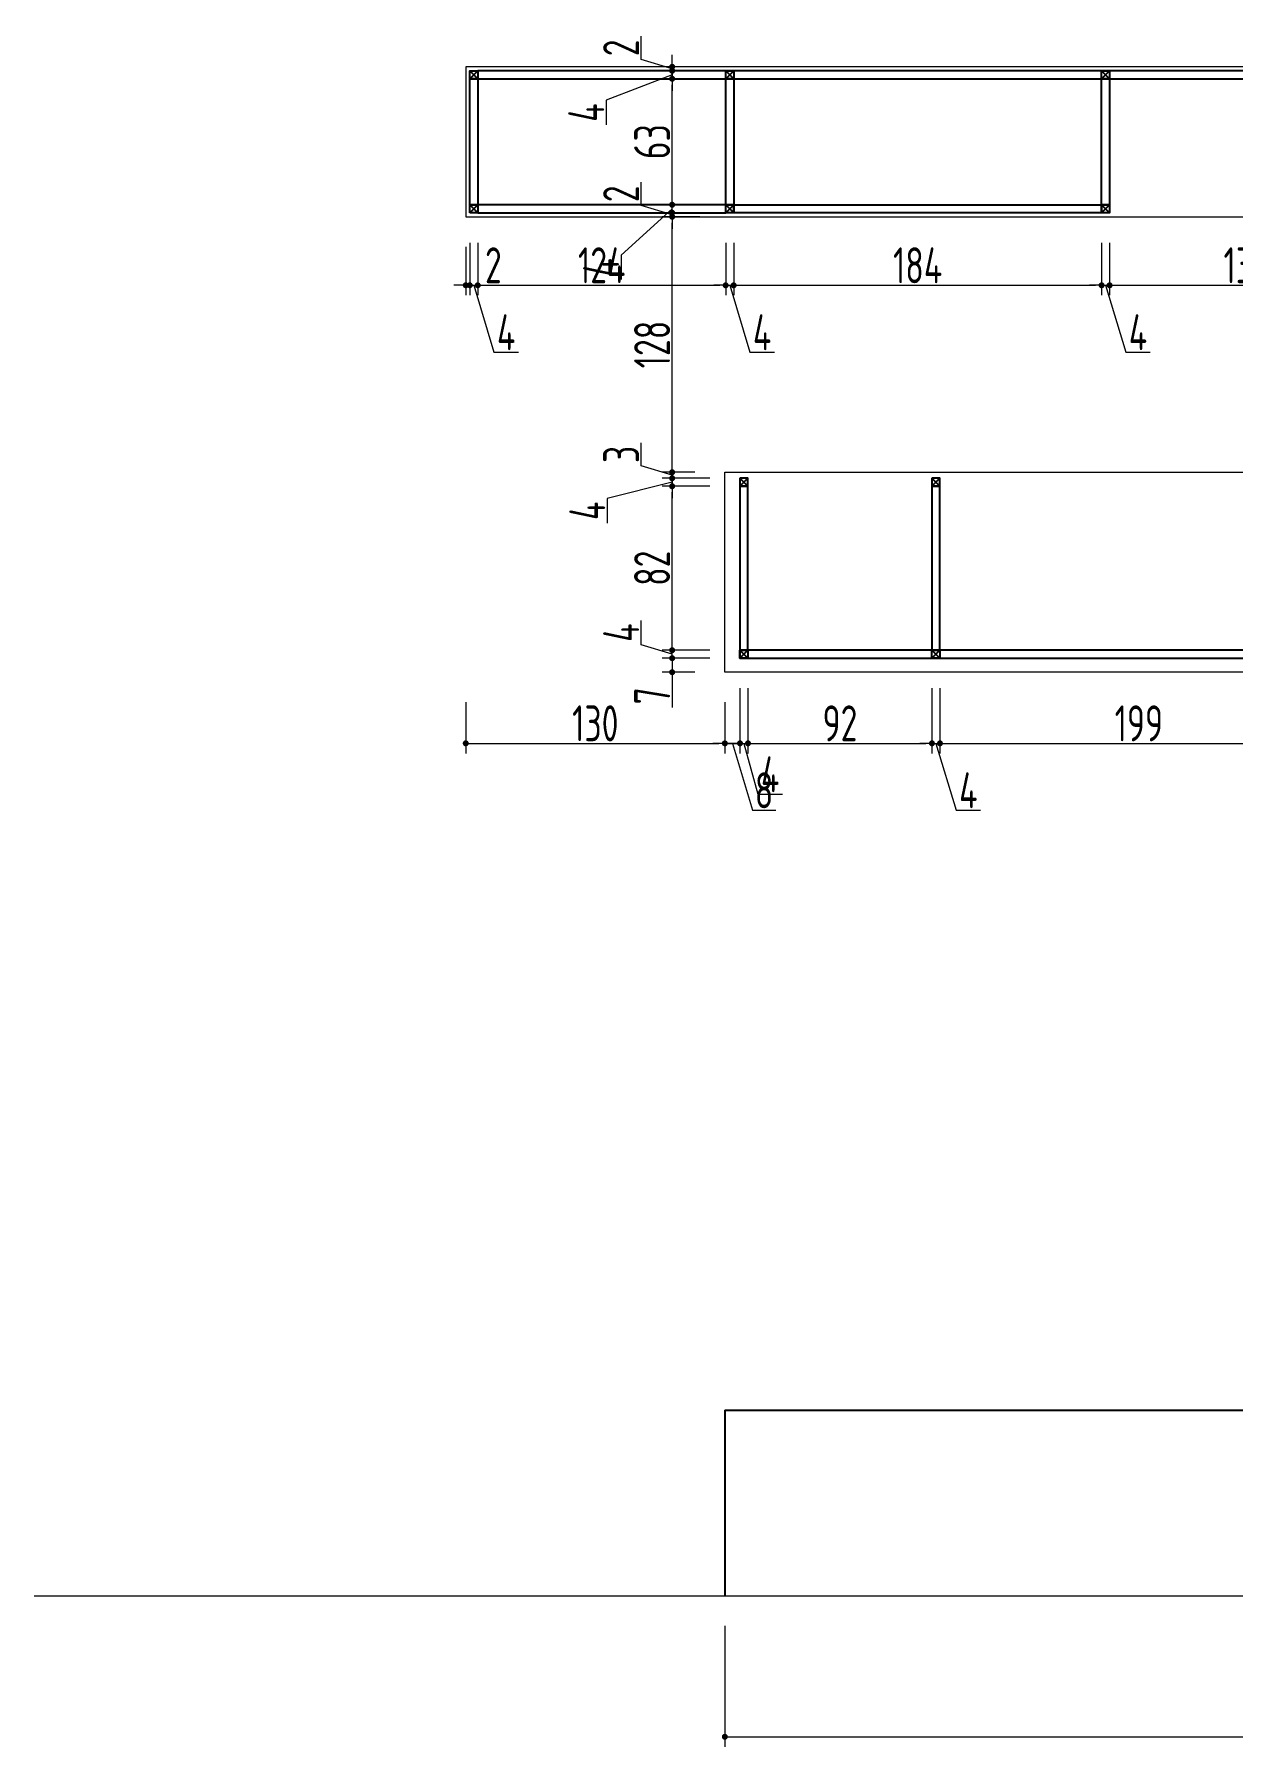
# Model space of a CAD drawing. Extents: x 309271 to 319232, y 6123 to 12941.
# Drawn here: x 310448 to 311047, y 6140 to 6996 of the extents above; entities that cross this region are included whole.
import ezdxf

# ---------------------------------------------------------------- set-up
doc = ezdxf.new("R2010")
doc.units = 0
doc.header["$LTSCALE"] = 25
doc.header["$MEASUREMENT"] = 0
doc.header["$PDSIZE"] = -500
doc.layers.get('0').update_dxf_attribs({"linetype": 'CONTINUOUS', "lineweight": 0})
doc.layers.get('DEFPOINTS').update_dxf_attribs({"linetype": 'CONTINUOUS', "lineweight": 0})
doc.layers.add('ARK_AHŞAP', color=45, linetype='CONTINUOUS', lineweight=15)
doc.layers.add('Kıtc-002 Çizgi', color=7, linetype='CONTINUOUS')
doc.layers.add('Kıtc-040 Detay', color=7, linetype='CONTINUOUS')
doc.styles.add('DIM', font='dim', dxfattribs={"width": 0.8})
doc.dimstyles.new('mcv100 OLCU', dxfattribs={"dimtxt": 18, "dimasz": 3, "dimexe": 5, "dimexo": 15, "dimgap": 1, "dimtad": 1, "dimdec": 0, "dimzin": 9, "dimtxsty": 'DIM', "dimblk": 'DOT', "dimcen": 2.5, "dimclrd": 256, "dimclre": 256, "dimclrt": 256, "dimadec": 1, "dimazin": 1, "dimtfac": 1, "dimtdec": 0, "dimtmove": 0, "dimatfit": 3, "dimldrblk": 'DOT', "dimfxl": 1, "dimlwd": -1, "dimlwe": -1, "dimarcsym": 0})

# ---------------------------------------------------------------- blocks, each defined once
blk = doc.blocks.new('A$C14D17327')
at = {"layer": 'Kıtc-002 Çizgi', "color": 1, "elevation": 0}
blk.add_lwpolyline([(0, 4), (4, 4), (4, 0), (0, 0)], close=True, dxfattribs=at)
for points in [[(0, 4), (4, 0)], [(0, 0), (4, 4)]]:
    blk.add_lwpolyline(points, dxfattribs=at)
blk = doc.blocks.new('_Dot')
at = {"color": 0, "linetype": 'ByBlock', "lineweight": -2}
blk.add_line((-0.5, 0), (-1, 0), dxfattribs=at)
at = {"color": 0, "linetype": 'ByBlock', "const_width": 0.5}
blk.add_lwpolyline([(-0.25, 0, 1), (0.25, 0, 1)], format="xyb", close=True, dxfattribs=at)
blk = doc.blocks.new('*D116')
at = {"ltscale": 0.1, "transparency": 16777216}
for p, q in [((310663.87, 6662.39), (310663.87, 6636.81)), ((310793.44, 6662.39), (310793.44, 6636.81)), ((310666.87, 6641.81), (310790.44, 6641.81))]:
    blk.add_line(p, q, dxfattribs=at)
at = {"layer": 'DEFPOINTS', "color": 0, "ltscale": 0.1, "transparency": 16777216}
for p in [(310663.87, 6677.39), (310793.44, 6677.39), (310793.44, 6641.81)]:
    blk.add_point(p, dxfattribs=at)
at = {"ltscale": 0.1, "transparency": 16777216, "xscale": 3, "yscale": 3, "zscale": 3, "rotation": 180}
blk.add_blockref('_Dot', (310663.87, 6641.81), dxfattribs=at)
at = {"ltscale": 0.1, "transparency": 16777216, "xscale": 3, "yscale": 3, "zscale": 3}
blk.add_blockref('_Dot', (310793.44, 6641.81), dxfattribs=at)
at = {"ltscale": 0.1, "transparency": 16777216, "insert": (310728.66, 6651.81), "char_height": 18, "attachment_point": 5, "style": 'DIM'}
blk.add_mtext('130', dxfattribs=at)
blk = doc.blocks.new('*D117')
at = {"ltscale": 0.1, "transparency": 16777216}
for p, q in [((310801.01, 6669.39), (310801.01, 6636.81)), ((310793.44, 6662.39), (310793.44, 6636.81)), ((310790.44, 6641.81), (310787.44, 6641.81)), ((310793.44, 6641.81), (310801.01, 6641.81)), ((310793.44, 6641.81), (310801.01, 6641.81)), ((310797.22, 6641.81), (310807.27, 6608.31)), ((310804.01, 6641.81), (310807.01, 6641.81)), ((310807.27, 6608.31), (310818.87, 6608.31))]:
    blk.add_line(p, q, dxfattribs=at)
at = {"layer": 'DEFPOINTS', "color": 0, "ltscale": 0.1, "transparency": 16777216}
for p in [(310801.01, 6684.39), (310793.44, 6677.39), (310801.01, 6641.81)]:
    blk.add_point(p, dxfattribs=at)
at = {"ltscale": 0.1, "transparency": 16777216, "xscale": 3, "yscale": 3, "zscale": 3}
blk.add_blockref('_Dot', (310793.44, 6641.81), dxfattribs=at)
at = {"ltscale": 0.1, "transparency": 16777216, "xscale": 3, "yscale": 3, "zscale": 3, "rotation": 180}
blk.add_blockref('_Dot', (310801.01, 6641.81), dxfattribs=at)
at = {"ltscale": 0.1, "transparency": 16777216, "insert": (310813.07, 6618.31), "char_height": 18, "attachment_point": 5, "style": 'DIM'}
blk.add_mtext('8', dxfattribs=at)
blk = doc.blocks.new('*D118')
at = {"ltscale": 0.1, "transparency": 16777216}
for p, q in [((310801.01, 6669.39), (310801.01, 6636.81)), ((310805.01, 6669.39), (310805.01, 6636.81)), ((310798.01, 6641.81), (310795.01, 6641.81)), ((310801.01, 6641.81), (310805.01, 6641.81)), ((310801.01, 6641.81), (310805.01, 6641.81)), ((310803.01, 6641.81), (310809.97, 6616.31)), ((310808.01, 6641.81), (310811.01, 6641.81)), ((310809.97, 6616.31), (310822.26, 6616.31))]:
    blk.add_line(p, q, dxfattribs=at)
at = {"layer": 'DEFPOINTS', "color": 0, "ltscale": 0.1, "transparency": 16777216}
for p in [(310801.01, 6684.39), (310805.01, 6684.39), (310805.01, 6641.81)]:
    blk.add_point(p, dxfattribs=at)
at = {"ltscale": 0.1, "transparency": 16777216, "xscale": 3, "yscale": 3, "zscale": 3}
blk.add_blockref('_Dot', (310801.01, 6641.81), dxfattribs=at)
at = {"ltscale": 0.1, "transparency": 16777216, "xscale": 3, "yscale": 3, "zscale": 3, "rotation": 180}
blk.add_blockref('_Dot', (310805.01, 6641.81), dxfattribs=at)
at = {"ltscale": 0.1, "transparency": 16777216, "insert": (310816.11, 6626.31), "char_height": 18, "attachment_point": 5, "style": 'DIM'}
blk.add_mtext('4', dxfattribs=at)
blk = doc.blocks.new('*D119')
at = {"ltscale": 0.1, "transparency": 16777216}
for p, q in [((310805.01, 6669.39), (310805.01, 6636.81)), ((310897.01, 6669.39), (310897.01, 6636.81)), ((310808.01, 6641.81), (310894.01, 6641.81))]:
    blk.add_line(p, q, dxfattribs=at)
at = {"layer": 'DEFPOINTS', "color": 0, "ltscale": 0.1, "transparency": 16777216}
for p in [(310805.01, 6684.39), (310897.01, 6684.39), (310897.01, 6641.81)]:
    blk.add_point(p, dxfattribs=at)
at = {"ltscale": 0.1, "transparency": 16777216, "xscale": 3, "yscale": 3, "zscale": 3, "rotation": 180}
blk.add_blockref('_Dot', (310805.01, 6641.81), dxfattribs=at)
at = {"ltscale": 0.1, "transparency": 16777216, "xscale": 3, "yscale": 3, "zscale": 3}
blk.add_blockref('_Dot', (310897.01, 6641.81), dxfattribs=at)
at = {"ltscale": 0.1, "transparency": 16777216, "insert": (310851.01, 6651.81), "char_height": 18, "attachment_point": 5, "style": 'DIM'}
blk.add_mtext('92', dxfattribs=at)
blk = doc.blocks.new('*D142')
at = {"ltscale": 0.1, "transparency": 16777216}
for p, q in [((310897.01, 6669.39), (310897.01, 6636.81)), ((310901.01, 6669.39), (310901.01, 6636.81)), ((310894.01, 6641.81), (310891.01, 6641.81)), ((310897.01, 6641.81), (310901.01, 6641.81)), ((310897.01, 6641.81), (310901.01, 6641.81)), ((310899.01, 6641.81), (310909.06, 6608.31)), ((310904.01, 6641.81), (310907.01, 6641.81)), ((310909.06, 6608.31), (310921.34, 6608.31))]:
    blk.add_line(p, q, dxfattribs=at)
at = {"layer": 'DEFPOINTS', "color": 0, "ltscale": 0.1, "transparency": 16777216}
for p in [(310897.01, 6684.39), (310901.01, 6684.39), (310901.01, 6641.81)]:
    blk.add_point(p, dxfattribs=at)
at = {"ltscale": 0.1, "transparency": 16777216, "xscale": 3, "yscale": 3, "zscale": 3}
blk.add_blockref('_Dot', (310897.01, 6641.81), dxfattribs=at)
at = {"ltscale": 0.1, "transparency": 16777216, "xscale": 3, "yscale": 3, "zscale": 3, "rotation": 180}
blk.add_blockref('_Dot', (310901.01, 6641.81), dxfattribs=at)
at = {"ltscale": 0.1, "transparency": 16777216, "insert": (310915.2, 6618.31), "char_height": 18, "attachment_point": 5, "style": 'DIM'}
blk.add_mtext('4', dxfattribs=at)
blk = doc.blocks.new('*D143')
at = {"ltscale": 0.1, "transparency": 16777216}
for p, q in [((310901.01, 6669.39), (310901.01, 6636.81)), ((311100.01, 6669.39), (311100.01, 6636.81)), ((310904.01, 6641.81), (311097.01, 6641.81))]:
    blk.add_line(p, q, dxfattribs=at)
at = {"layer": 'DEFPOINTS', "color": 0, "ltscale": 0.1, "transparency": 16777216}
for p in [(310901.01, 6684.39), (311100.01, 6684.39), (311100.01, 6641.81)]:
    blk.add_point(p, dxfattribs=at)
at = {"ltscale": 0.1, "transparency": 16777216, "xscale": 3, "yscale": 3, "zscale": 3, "rotation": 180}
blk.add_blockref('_Dot', (310901.01, 6641.81), dxfattribs=at)
at = {"ltscale": 0.1, "transparency": 16777216, "xscale": 3, "yscale": 3, "zscale": 3}
blk.add_blockref('_Dot', (311100.01, 6641.81), dxfattribs=at)
at = {"ltscale": 0.1, "transparency": 16777216, "insert": (311000.51, 6651.81), "char_height": 18, "attachment_point": 5, "style": 'DIM'}
blk.add_mtext('199', dxfattribs=at)
blk = doc.blocks.new('*D136')
at = {"ltscale": 0.1, "transparency": 16777216}
for p, q in [((310767.08, 6687.39), (310767.08, 6690.39)), ((310786.01, 6684.39), (310762.08, 6684.39)), ((310767.08, 6684.39), (310767.08, 6677.39)), ((310778.44, 6677.39), (310762.08, 6677.39)), ((310767.08, 6674.39), (310767.08, 6659.79))]:
    blk.add_line(p, q, dxfattribs=at)
at = {"layer": 'DEFPOINTS', "color": 0, "ltscale": 0.1, "transparency": 16777216}
for p in [(310767.08, 6684.39), (310801.01, 6684.39), (310793.44, 6677.39)]:
    blk.add_point(p, dxfattribs=at)
at = {"ltscale": 0.1, "transparency": 16777216, "xscale": 3, "yscale": 3, "zscale": 3}
for p, rotation in [((310767.08, 6684.39), 270), ((310767.08, 6677.39), 90)]:
    blk.add_blockref('_Dot', p, dxfattribs=dict(at, rotation=rotation))
at = {"ltscale": 0.1, "transparency": 16777216, "insert": (310757.08, 6665.59), "char_height": 18, "attachment_point": 5, "rotation": 90, "style": 'DIM'}
blk.add_mtext('7', dxfattribs=at)
blk = doc.blocks.new('*D137')
at = {"ltscale": 0.1, "transparency": 16777216}
for p, q in [((310751.58, 6691.04), (310751.58, 6703.33)), ((310767.08, 6686.39), (310751.58, 6691.04)), ((310767.08, 6691.39), (310767.08, 6694.39)), ((310786.01, 6688.39), (310762.08, 6688.39)), ((310786.01, 6684.39), (310762.08, 6684.39)), ((310767.08, 6684.39), (310767.08, 6688.39)), ((310767.08, 6684.39), (310767.08, 6688.39)), ((310767.08, 6681.39), (310767.08, 6678.39))]:
    blk.add_line(p, q, dxfattribs=at)
at = {"layer": 'DEFPOINTS', "color": 0, "ltscale": 0.1, "transparency": 16777216}
for p in [(310767.08, 6688.39), (310801.01, 6688.39), (310801.01, 6684.39)]:
    blk.add_point(p, dxfattribs=at)
at = {"ltscale": 0.1, "transparency": 16777216, "xscale": 3, "yscale": 3, "zscale": 3}
for p, rotation in [((310767.08, 6688.39), 270), ((310767.08, 6684.39), 90)]:
    blk.add_blockref('_Dot', p, dxfattribs=dict(at, rotation=rotation))
at = {"ltscale": 0.1, "transparency": 16777216, "insert": (310741.58, 6697.18), "char_height": 18, "attachment_point": 5, "rotation": 90, "style": 'DIM'}
blk.add_mtext('4', dxfattribs=at)
blk = doc.blocks.new('*D138')
at = {"ltscale": 0.1, "transparency": 16777216}
for p, q in [((310786.01, 6770.39), (310762.08, 6770.39)), ((310767.08, 6691.39), (310767.08, 6767.39)), ((310786.01, 6688.39), (310762.08, 6688.39))]:
    blk.add_line(p, q, dxfattribs=at)
at = {"layer": 'DEFPOINTS', "color": 0, "ltscale": 0.1, "transparency": 16777216}
for p in [(310767.08, 6770.39), (310801.01, 6770.39), (310801.01, 6688.39)]:
    blk.add_point(p, dxfattribs=at)
at = {"ltscale": 0.1, "transparency": 16777216, "xscale": 3, "yscale": 3, "zscale": 3}
for p, rotation in [((310767.08, 6770.39), 90), ((310767.08, 6688.39), 270)]:
    blk.add_blockref('_Dot', p, dxfattribs=dict(at, rotation=rotation))
at = {"ltscale": 0.1, "transparency": 16777216, "insert": (310757.08, 6729.39), "char_height": 18, "attachment_point": 5, "rotation": 90, "style": 'DIM'}
blk.add_mtext('82', dxfattribs=at)
blk = doc.blocks.new('*D139')
at = {"ltscale": 0.1, "transparency": 16777216}
for p, q in [((310767.08, 6777.39), (310767.08, 6780.39)), ((310767.08, 6772.39), (310734.66, 6764.26)), ((310786.01, 6774.39), (310762.08, 6774.39)), ((310786.01, 6770.39), (310762.08, 6770.39)), ((310767.08, 6770.39), (310767.08, 6774.39)), ((310767.08, 6770.39), (310767.08, 6774.39)), ((310767.08, 6767.39), (310767.08, 6764.39)), ((310734.66, 6764.26), (310734.66, 6751.97))]:
    blk.add_line(p, q, dxfattribs=at)
at = {"layer": 'DEFPOINTS', "color": 0, "ltscale": 0.1, "transparency": 16777216}
for p in [(310767.08, 6774.39), (310801.01, 6774.39), (310801.01, 6770.39)]:
    blk.add_point(p, dxfattribs=at)
at = {"ltscale": 0.1, "transparency": 16777216, "xscale": 3, "yscale": 3, "zscale": 3}
for p, rotation in [((310767.08, 6774.39), 270), ((310767.08, 6770.39), 90)]:
    blk.add_blockref('_Dot', p, dxfattribs=dict(at, rotation=rotation))
at = {"ltscale": 0.1, "transparency": 16777216, "insert": (310724.66, 6758.12), "char_height": 18, "attachment_point": 5, "rotation": 90, "style": 'DIM'}
blk.add_mtext('4', dxfattribs=at)
blk = doc.blocks.new('*D140')
at = {"ltscale": 0.1, "transparency": 16777216}
for p, q in [((310751.58, 6780.54), (310751.58, 6792.14)), ((310767.08, 6775.89), (310751.58, 6780.54)), ((310778.44, 6777.39), (310762.08, 6777.39)), ((310767.08, 6780.39), (310767.08, 6783.39)), ((310767.08, 6774.39), (310767.08, 6777.39)), ((310767.08, 6774.39), (310767.08, 6777.39)), ((310786.01, 6774.39), (310762.08, 6774.39)), ((310767.08, 6771.39), (310767.08, 6768.39))]:
    blk.add_line(p, q, dxfattribs=at)
at = {"layer": 'DEFPOINTS', "color": 0, "ltscale": 0.1, "transparency": 16777216}
for p in [(310767.08, 6777.39), (310793.44, 6777.39), (310801.01, 6774.39)]:
    blk.add_point(p, dxfattribs=at)
at = {"ltscale": 0.1, "transparency": 16777216, "xscale": 3, "yscale": 3, "zscale": 3}
for p, rotation in [((310767.08, 6777.39), 270), ((310767.08, 6774.39), 90)]:
    blk.add_blockref('_Dot', p, dxfattribs=dict(at, rotation=rotation))
at = {"ltscale": 0.1, "transparency": 16777216, "insert": (310741.58, 6786.34), "char_height": 18, "attachment_point": 5, "rotation": 90, "style": 'DIM'}
blk.add_mtext('3', dxfattribs=at)
blk = doc.blocks.new('*D141')
at = {"ltscale": 0.1, "transparency": 16777216}
for p, q in [((310780.87, 6905.23), (310762.08, 6905.23)), ((310767.08, 6780.39), (310767.08, 6902.23)), ((310778.44, 6777.39), (310762.08, 6777.39))]:
    blk.add_line(p, q, dxfattribs=at)
at = {"layer": 'DEFPOINTS', "color": 0, "ltscale": 0.1, "transparency": 16777216}
for p in [(310767.08, 6905.23), (310795.87, 6905.23), (310793.44, 6777.39)]:
    blk.add_point(p, dxfattribs=at)
at = {"ltscale": 0.1, "transparency": 16777216, "xscale": 3, "yscale": 3, "zscale": 3}
for p, rotation in [((310767.08, 6905.23), 90), ((310767.08, 6777.39), 270)]:
    blk.add_blockref('_Dot', p, dxfattribs=dict(at, rotation=rotation))
at = {"ltscale": 0.1, "transparency": 16777216, "insert": (310757.08, 6841.31), "char_height": 18, "attachment_point": 5, "rotation": 90, "style": 'DIM'}
blk.add_mtext('128', dxfattribs=at)
blk = doc.blocks.new('*D111')
at = {"ltscale": 0.1, "transparency": 16777216}
for p, q in [((310751.58, 6910.88), (310751.58, 6922.48)), ((310767.08, 6910.23), (310767.08, 6913.23)), ((310767.08, 6906.23), (310751.58, 6910.88)), ((310778.87, 6907.23), (310762.08, 6907.23)), ((310780.87, 6905.23), (310762.08, 6905.23)), ((310767.08, 6905.23), (310767.08, 6907.23)), ((310767.08, 6905.23), (310767.08, 6907.23)), ((310767.08, 6902.23), (310767.08, 6899.23))]:
    blk.add_line(p, q, dxfattribs=at)
at = {"layer": 'DEFPOINTS', "color": 0, "ltscale": 0.1, "transparency": 16777216}
for p in [(310767.08, 6907.23), (310793.87, 6907.23), (310795.87, 6905.23)]:
    blk.add_point(p, dxfattribs=at)
at = {"ltscale": 0.1, "transparency": 16777216, "xscale": 3, "yscale": 3, "zscale": 3}
for p, rotation in [((310767.08, 6907.23), 270), ((310767.08, 6905.23), 90)]:
    blk.add_blockref('_Dot', p, dxfattribs=dict(at, rotation=rotation))
at = {"ltscale": 0.1, "transparency": 16777216, "insert": (310741.58, 6916.68), "char_height": 18, "attachment_point": 5, "rotation": 90, "style": 'DIM'}
blk.add_mtext('2', dxfattribs=at)
blk = doc.blocks.new('*D112')
at = {"ltscale": 0.1, "transparency": 16777216}
for p, q in [((310767.08, 6914.23), (310767.08, 6917.23)), ((310767.08, 6909.23), (310741.58, 6886.03)), ((310778.87, 6911.23), (310762.08, 6911.23)), ((310778.87, 6907.23), (310762.08, 6907.23)), ((310767.08, 6907.23), (310767.08, 6911.23)), ((310767.08, 6907.23), (310767.08, 6911.23)), ((310767.08, 6904.23), (310767.08, 6901.23)), ((310741.58, 6886.03), (310741.58, 6873.75))]:
    blk.add_line(p, q, dxfattribs=at)
at = {"layer": 'DEFPOINTS', "color": 0, "ltscale": 0.1, "transparency": 16777216}
for p in [(310767.08, 6911.23), (310793.87, 6911.23), (310793.87, 6907.23)]:
    blk.add_point(p, dxfattribs=at)
at = {"ltscale": 0.1, "transparency": 16777216, "xscale": 3, "yscale": 3, "zscale": 3}
for p, rotation in [((310767.08, 6911.23), 270), ((310767.08, 6907.23), 90)]:
    blk.add_blockref('_Dot', p, dxfattribs=dict(at, rotation=rotation))
at = {"ltscale": 0.1, "transparency": 16777216, "insert": (310731.58, 6879.89), "char_height": 18, "attachment_point": 5, "rotation": 90, "style": 'DIM'}
blk.add_mtext('4', dxfattribs=at)
blk = doc.blocks.new('*D113')
at = {"ltscale": 0.1, "transparency": 16777216}
for p, q in [((310778.87, 6974.23), (310762.08, 6974.23)), ((310767.08, 6914.23), (310767.08, 6971.23)), ((310778.87, 6911.23), (310762.08, 6911.23))]:
    blk.add_line(p, q, dxfattribs=at)
at = {"layer": 'DEFPOINTS', "color": 0, "ltscale": 0.1, "transparency": 16777216}
for p in [(310767.08, 6974.23), (310793.87, 6974.23), (310793.87, 6911.23)]:
    blk.add_point(p, dxfattribs=at)
at = {"ltscale": 0.1, "transparency": 16777216, "xscale": 3, "yscale": 3, "zscale": 3}
for p, rotation in [((310767.08, 6974.23), 90), ((310767.08, 6911.23), 270)]:
    blk.add_blockref('_Dot', p, dxfattribs=dict(at, rotation=rotation))
at = {"ltscale": 0.1, "transparency": 16777216, "insert": (310757.08, 6942.73), "char_height": 18, "attachment_point": 5, "rotation": 90, "style": 'DIM'}
blk.add_mtext('63', dxfattribs=at)
blk = doc.blocks.new('*D114')
at = {"ltscale": 0.1, "transparency": 16777216}
for p, q in [((310767.08, 6981.23), (310767.08, 6984.23)), ((310767.08, 6976.23), (310734.13, 6963.45)), ((310778.87, 6978.23), (310762.08, 6978.23)), ((310778.87, 6974.23), (310762.08, 6974.23)), ((310767.08, 6974.23), (310767.08, 6978.23)), ((310767.08, 6974.23), (310767.08, 6978.23)), ((310767.08, 6971.23), (310767.08, 6968.23)), ((310734.13, 6963.45), (310734.13, 6951.17))]:
    blk.add_line(p, q, dxfattribs=at)
at = {"layer": 'DEFPOINTS', "color": 0, "ltscale": 0.1, "transparency": 16777216}
for p in [(310767.08, 6978.23), (310793.87, 6978.23), (310793.87, 6974.23)]:
    blk.add_point(p, dxfattribs=at)
at = {"ltscale": 0.1, "transparency": 16777216, "xscale": 3, "yscale": 3, "zscale": 3}
for p, rotation in [((310767.08, 6978.23), 270), ((310767.08, 6974.23), 90)]:
    blk.add_blockref('_Dot', p, dxfattribs=dict(at, rotation=rotation))
at = {"ltscale": 0.1, "transparency": 16777216, "insert": (310724.13, 6957.31), "char_height": 18, "attachment_point": 5, "rotation": 90, "style": 'DIM'}
blk.add_mtext('4', dxfattribs=at)
blk = doc.blocks.new('*D115')
at = {"ltscale": 0.1, "transparency": 16777216}
for p, q in [((310751.58, 6983.88), (310751.58, 6995.48)), ((310767.08, 6979.23), (310751.58, 6983.88)), ((310767.08, 6983.23), (310767.08, 6986.23)), ((310778.87, 6980.23), (310762.08, 6980.23)), ((310778.87, 6978.23), (310762.08, 6978.23)), ((310767.08, 6978.23), (310767.08, 6980.23)), ((310767.08, 6978.23), (310767.08, 6980.23)), ((310767.08, 6975.23), (310767.08, 6972.23))]:
    blk.add_line(p, q, dxfattribs=at)
at = {"layer": 'DEFPOINTS', "color": 0, "ltscale": 0.1, "transparency": 16777216}
for p in [(310767.08, 6980.23), (310793.87, 6980.23), (310793.87, 6978.23)]:
    blk.add_point(p, dxfattribs=at)
at = {"ltscale": 0.1, "transparency": 16777216, "xscale": 3, "yscale": 3, "zscale": 3}
for p, rotation in [((310767.08, 6980.23), 270), ((310767.08, 6978.23), 90)]:
    blk.add_blockref('_Dot', p, dxfattribs=dict(at, rotation=rotation))
at = {"ltscale": 0.1, "transparency": 16777216, "insert": (310741.58, 6989.68), "char_height": 18, "attachment_point": 5, "rotation": 90, "style": 'DIM'}
blk.add_mtext('2', dxfattribs=at)
blk = doc.blocks.new('*D128')
at = {"ltscale": 0.1, "transparency": 16777216}
for p, q in [((310663.87, 6890.23), (310663.87, 6865.92)), ((310665.87, 6892.23), (310665.87, 6865.92)), ((310660.87, 6870.92), (310657.87, 6870.92)), ((310663.87, 6870.92), (310665.87, 6870.92)), ((310668.87, 6870.92), (310683.47, 6870.92))]:
    blk.add_line(p, q, dxfattribs=at)
at = {"layer": 'DEFPOINTS', "color": 0, "ltscale": 0.1, "transparency": 16777216}
for p in [(310663.87, 6905.23), (310665.87, 6907.23), (310665.87, 6870.92)]:
    blk.add_point(p, dxfattribs=at)
at = {"ltscale": 0.1, "transparency": 16777216, "xscale": 3, "yscale": 3, "zscale": 3}
blk.add_blockref('_Dot', (310663.87, 6870.92), dxfattribs=at)
at = {"ltscale": 0.1, "transparency": 16777216, "xscale": 3, "yscale": 3, "zscale": 3, "rotation": 180}
blk.add_blockref('_Dot', (310665.87, 6870.92), dxfattribs=at)
at = {"ltscale": 0.1, "transparency": 16777216, "insert": (310677.67, 6880.92), "char_height": 18, "attachment_point": 5, "style": 'DIM'}
blk.add_mtext('2', dxfattribs=at)
blk = doc.blocks.new('*D129')
at = {"ltscale": 0.1, "transparency": 16777216}
for p, q in [((310665.87, 6892.23), (310665.87, 6865.92)), ((310669.87, 6892.23), (310669.87, 6865.92)), ((310662.87, 6870.92), (310659.87, 6870.92)), ((310665.87, 6870.92), (310669.87, 6870.92)), ((310665.87, 6870.92), (310669.87, 6870.92)), ((310667.87, 6870.92), (310677.92, 6837.42)), ((310672.87, 6870.92), (310675.87, 6870.92)), ((310677.92, 6837.42), (310690.21, 6837.42))]:
    blk.add_line(p, q, dxfattribs=at)
at = {"layer": 'DEFPOINTS', "color": 0, "ltscale": 0.1, "transparency": 16777216}
for p in [(310665.87, 6907.23), (310669.87, 6907.23), (310669.87, 6870.92)]:
    blk.add_point(p, dxfattribs=at)
at = {"ltscale": 0.1, "transparency": 16777216, "xscale": 3, "yscale": 3, "zscale": 3}
blk.add_blockref('_Dot', (310665.87, 6870.92), dxfattribs=at)
at = {"ltscale": 0.1, "transparency": 16777216, "xscale": 3, "yscale": 3, "zscale": 3, "rotation": 180}
blk.add_blockref('_Dot', (310669.87, 6870.92), dxfattribs=at)
at = {"ltscale": 0.1, "transparency": 16777216, "insert": (310684.07, 6847.42), "char_height": 18, "attachment_point": 5, "style": 'DIM'}
blk.add_mtext('4', dxfattribs=at)
blk = doc.blocks.new('*D130')
at = {"ltscale": 0.1, "transparency": 16777216}
for p, q in [((310669.87, 6892.23), (310669.87, 6865.92)), ((310793.87, 6892.23), (310793.87, 6865.92)), ((310672.87, 6870.92), (310790.87, 6870.92))]:
    blk.add_line(p, q, dxfattribs=at)
at = {"layer": 'DEFPOINTS', "color": 0, "ltscale": 0.1, "transparency": 16777216}
for p in [(310669.87, 6907.23), (310793.87, 6907.23), (310793.87, 6870.92)]:
    blk.add_point(p, dxfattribs=at)
at = {"ltscale": 0.1, "transparency": 16777216, "xscale": 3, "yscale": 3, "zscale": 3, "rotation": 180}
blk.add_blockref('_Dot', (310669.87, 6870.92), dxfattribs=at)
at = {"ltscale": 0.1, "transparency": 16777216, "xscale": 3, "yscale": 3, "zscale": 3}
blk.add_blockref('_Dot', (310793.87, 6870.92), dxfattribs=at)
at = {"ltscale": 0.1, "transparency": 16777216, "insert": (310731.87, 6880.92), "char_height": 18, "attachment_point": 5, "style": 'DIM'}
blk.add_mtext('124', dxfattribs=at)
blk = doc.blocks.new('*D131')
at = {"ltscale": 0.1, "transparency": 16777216}
for p, q in [((310793.87, 6892.23), (310793.87, 6865.92)), ((310797.87, 6892.23), (310797.87, 6865.92)), ((310790.87, 6870.92), (310787.87, 6870.92)), ((310793.87, 6870.92), (310797.87, 6870.92)), ((310793.87, 6870.92), (310797.87, 6870.92)), ((310795.87, 6870.92), (310805.92, 6837.42)), ((310800.87, 6870.92), (310803.87, 6870.92)), ((310805.92, 6837.42), (310818.21, 6837.42))]:
    blk.add_line(p, q, dxfattribs=at)
at = {"layer": 'DEFPOINTS', "color": 0, "ltscale": 0.1, "transparency": 16777216}
for p in [(310793.87, 6907.23), (310797.87, 6907.23), (310797.87, 6870.92)]:
    blk.add_point(p, dxfattribs=at)
at = {"ltscale": 0.1, "transparency": 16777216, "xscale": 3, "yscale": 3, "zscale": 3}
blk.add_blockref('_Dot', (310793.87, 6870.92), dxfattribs=at)
at = {"ltscale": 0.1, "transparency": 16777216, "xscale": 3, "yscale": 3, "zscale": 3, "rotation": 180}
blk.add_blockref('_Dot', (310797.87, 6870.92), dxfattribs=at)
at = {"ltscale": 0.1, "transparency": 16777216, "insert": (310812.07, 6847.42), "char_height": 18, "attachment_point": 5, "style": 'DIM'}
blk.add_mtext('4', dxfattribs=at)
blk = doc.blocks.new('*D132')
at = {"ltscale": 0.1, "transparency": 16777216}
for p, q in [((310797.87, 6892.23), (310797.87, 6865.92)), ((310981.87, 6892.23), (310981.87, 6865.92)), ((310800.87, 6870.92), (310978.87, 6870.92))]:
    blk.add_line(p, q, dxfattribs=at)
at = {"layer": 'DEFPOINTS', "color": 0, "ltscale": 0.1, "transparency": 16777216}
for p in [(310797.87, 6907.23), (310981.87, 6907.23), (310981.87, 6870.92)]:
    blk.add_point(p, dxfattribs=at)
at = {"ltscale": 0.1, "transparency": 16777216, "xscale": 3, "yscale": 3, "zscale": 3, "rotation": 180}
blk.add_blockref('_Dot', (310797.87, 6870.92), dxfattribs=at)
at = {"ltscale": 0.1, "transparency": 16777216, "xscale": 3, "yscale": 3, "zscale": 3}
blk.add_blockref('_Dot', (310981.87, 6870.92), dxfattribs=at)
at = {"ltscale": 0.1, "transparency": 16777216, "insert": (310889.87, 6880.92), "char_height": 18, "attachment_point": 5, "style": 'DIM'}
blk.add_mtext('184', dxfattribs=at)
blk = doc.blocks.new('*D133')
at = {"ltscale": 0.1, "transparency": 16777216}
for p, q in [((310981.87, 6892.23), (310981.87, 6865.92)), ((310985.87, 6892.23), (310985.87, 6865.92)), ((310978.87, 6870.92), (310975.87, 6870.92)), ((310981.87, 6870.92), (310985.87, 6870.92)), ((310981.87, 6870.92), (310985.87, 6870.92)), ((310983.87, 6870.92), (310993.92, 6837.42)), ((310988.87, 6870.92), (310991.87, 6870.92)), ((310993.92, 6837.42), (311006.21, 6837.42))]:
    blk.add_line(p, q, dxfattribs=at)
at = {"layer": 'DEFPOINTS', "color": 0, "ltscale": 0.1, "transparency": 16777216}
for p in [(310981.87, 6907.23), (310985.87, 6907.23), (310985.87, 6870.92)]:
    blk.add_point(p, dxfattribs=at)
at = {"ltscale": 0.1, "transparency": 16777216, "xscale": 3, "yscale": 3, "zscale": 3}
blk.add_blockref('_Dot', (310981.87, 6870.92), dxfattribs=at)
at = {"ltscale": 0.1, "transparency": 16777216, "xscale": 3, "yscale": 3, "zscale": 3, "rotation": 180}
blk.add_blockref('_Dot', (310985.87, 6870.92), dxfattribs=at)
at = {"ltscale": 0.1, "transparency": 16777216, "insert": (311000.07, 6847.42), "char_height": 18, "attachment_point": 5, "style": 'DIM'}
blk.add_mtext('4', dxfattribs=at)
blk = doc.blocks.new('*D134')
at = {"ltscale": 0.1, "transparency": 16777216}
for p, q in [((310985.87, 6892.23), (310985.87, 6865.92)), ((311123.87, 6892.23), (311123.87, 6865.92)), ((310988.87, 6870.92), (311120.87, 6870.92))]:
    blk.add_line(p, q, dxfattribs=at)
at = {"layer": 'DEFPOINTS', "color": 0, "ltscale": 0.1, "transparency": 16777216}
for p in [(310985.87, 6907.23), (311123.87, 6907.23), (311123.87, 6870.92)]:
    blk.add_point(p, dxfattribs=at)
at = {"ltscale": 0.1, "transparency": 16777216, "xscale": 3, "yscale": 3, "zscale": 3, "rotation": 180}
blk.add_blockref('_Dot', (310985.87, 6870.92), dxfattribs=at)
at = {"ltscale": 0.1, "transparency": 16777216, "xscale": 3, "yscale": 3, "zscale": 3}
blk.add_blockref('_Dot', (311123.87, 6870.92), dxfattribs=at)
at = {"ltscale": 0.1, "transparency": 16777216, "insert": (311054.87, 6880.92), "char_height": 18, "attachment_point": 5, "style": 'DIM'}
blk.add_mtext('138', dxfattribs=at)
blk = doc.blocks.new('*D151')
at = {"ltscale": 0.1, "transparency": 16777216}
for p, q in [((310793.44, 6200.32), (310793.44, 6139.91)), ((311523.01, 6200.32), (311523.01, 6139.91)), ((310796.44, 6144.91), (311520.01, 6144.91))]:
    blk.add_line(p, q, dxfattribs=at)
at = {"layer": 'DEFPOINTS', "color": 0, "ltscale": 0.1, "transparency": 16777216}
for p in [(310793.44, 6215.32), (311523.01, 6215.32), (311523.01, 6144.91)]:
    blk.add_point(p, dxfattribs=at)
at = {"ltscale": 0.1, "transparency": 16777216, "xscale": 3, "yscale": 3, "zscale": 3, "rotation": 180}
blk.add_blockref('_Dot', (310793.44, 6144.91), dxfattribs=at)
at = {"ltscale": 0.1, "transparency": 16777216, "xscale": 3, "yscale": 3, "zscale": 3}
blk.add_blockref('_Dot', (311523.01, 6144.91), dxfattribs=at)
at = {"ltscale": 0.1, "transparency": 16777216, "insert": (311158.22, 6154.91), "char_height": 18, "attachment_point": 5, "style": 'DIM'}
blk.add_mtext('730', dxfattribs=at)

msp = doc.modelspace()

# ---------------------------------------------------------------- linework, layer by layer
at = {"ltscale": 0.1}
msp.add_line((310448.05, 6215.32), (311820.77, 6215.32), dxfattribs=at)
at = {"layer": 'ARK_AHŞAP'}
for points in [[(311561.87, 6905.23), (311561.87, 6980.23), (310663.87, 6980.23), (310663.87, 6905.23)], [(311523.01, 6777.39), (311523.01, 6677.39), (310793.44, 6677.39), (310793.44, 6777.39), (311411.12, 6777.39), (311411.12, 6777.39)]]:
    msp.add_lwpolyline(points, close=True, dxfattribs=at)
at = {"layer": 'Kıtc-002 Çizgi', "color": 1}
for q in [(310793.44, 6215.32), (311267.01, 6308.32)]:
    msp.add_line((310793.44, 6308.32), q, dxfattribs=at)
for points in [[(310669.87, 6974.23), (310669.87, 6911.23), (310665.87, 6911.23), (310665.87, 6974.23)], [(311559.87, 6974.23), (311559.87, 6978.23), (310669.87, 6978.23), (310669.87, 6974.23)], [(310797.87, 6974.23), (310797.87, 6911.23), (310793.87, 6911.23), (310793.87, 6974.23)], [(310985.87, 6974.23), (310985.87, 6911.23), (310981.87, 6911.23), (310981.87, 6974.23)], [(310669.87, 6911.23), (310669.87, 6907.23), (310793.87, 6907.23), (310793.87, 6911.23)], [(310797.87, 6907.23), (310797.87, 6911.23), (310981.87, 6911.23), (310981.87, 6907.23)], [(310805.01, 6688.39), (310805.01, 6770.39), (310801.01, 6770.39), (310801.01, 6688.39)], [(310901.01, 6688.39), (310901.01, 6770.39), (310897.01, 6770.39), (310897.01, 6688.39)], [(310801.01, 6688.39), (310801.01, 6684.39), (311517.01, 6684.39), (311517.01, 6688.39)]]:
    msp.add_lwpolyline(points, close=True, dxfattribs=at)

# ---------------------------------------------------------------- block references
at = {"layer": 'Kıtc-040 Detay', "rotation": 90}
for p in [(310669.87, 6974.23, 0), (310797.87, 6974.23, 0), (310985.87, 6974.23, 0), (310669.87, 6907.23, 0), (310797.87, 6907.23, 0), (310985.87, 6907.23, 0), (310805.01, 6684.39, 0), (310901.01, 6684.39, 0)]:
    msp.add_blockref('A$C14D17327', p, dxfattribs=at)
at = {"layer": 'Kıtc-040 Detay', "xscale": -1, "rotation": 90}
for p in [(310805.01, 6774.39, 0), (310901.01, 6774.39, 0)]:
    msp.add_blockref('A$C14D17327', p, dxfattribs=at)

# ---------------------------------------------------------------- dimensions: what is measured, and where the dimension line sits
at = {"ltscale": 0.1}
for base, p1, p2, angle, picture, middle in [((310767.08, 6980.23), (310793.87, 6978.23), (310793.87, 6980.23), 90, '*D115', (310741.58, 6984.88)), ((310767.08, 6974.23), (310793.87, 6911.23), (310793.87, 6974.23), 90, '*D113', (310757.08, 6942.73)), ((310767.08, 6907.23), (310795.87, 6905.23), (310793.87, 6907.23), 90, '*D111', (310741.58, 6911.88)), ((310669.87, 6870.92), (310665.87, 6907.23), (310669.87, 6907.23), 180, '*D129', (310678.92, 6847.42)), ((310793.87, 6870.92), (310669.87, 6907.23), (310793.87, 6907.23), 180, '*D130', (310731.87, 6880.92)), ((310767.08, 6905.23), (310793.44, 6777.39), (310795.87, 6905.23), 90, '*D141', (310757.08, 6841.31)), ((310797.87, 6870.92), (310793.87, 6907.23), (310797.87, 6907.23), 180, '*D131', (310806.92, 6847.42)), ((310981.87, 6870.92), (310797.87, 6907.23), (310981.87, 6907.23), 180, '*D132', (310889.87, 6880.92)), ((310985.87, 6870.92), (310981.87, 6907.23), (310985.87, 6907.23), 180, '*D133', (310994.92, 6847.42)), ((311123.87, 6870.92), (310985.87, 6907.23), (311123.87, 6907.23), 180, '*D134', (311054.87, 6880.92)), ((310767.08, 6777.39), (310801.01, 6774.39), (310793.44, 6777.39), 90, '*D140', (310741.58, 6781.54)), ((310767.08, 6770.39), (310801.01, 6688.39), (310801.01, 6770.39), 90, '*D138', (310757.08, 6729.39)), ((310767.08, 6688.39), (310801.01, 6684.39), (310801.01, 6688.39), 90, '*D137', (310741.58, 6692.04)), ((310801.01, 6641.81), (310793.44, 6677.39), (310801.01, 6684.39), 180, '*D117', (310808.27, 6618.31)), ((310897.01, 6641.81), (310805.01, 6684.39), (310897.01, 6684.39), 180, '*D119', (310851.01, 6651.81)), ((310901.01, 6641.81), (310897.01, 6684.39), (310901.01, 6684.39), 180, '*D142', (310910.06, 6618.31)), ((311100.01, 6641.81), (310901.01, 6684.39), (311100.01, 6684.39), 180, '*D143', (311000.51, 6651.81))]:
    dim = msp.add_linear_dim(base=base, p1=p1, p2=p2, angle=angle, dimstyle='mcv100 OLCU', override={"dimtmove": 1}, dxfattribs=at)
    dim.commit()
    dim.dimension.update_dxf_attribs({"geometry": picture, "text_midpoint": middle})
for base, p1, p2, angle, picture, middle in [((310767.08, 6978.23), (310793.87, 6974.23), (310793.87, 6978.23), 90, '*D114', (310734.13, 6962.45)), ((310767.08, 6911.23), (310793.87, 6907.23), (310793.87, 6911.23), 90, '*D112', (310741.58, 6885.03)), ((310767.08, 6774.39), (310801.01, 6770.39), (310801.01, 6774.39), 90, '*D139', (310734.66, 6763.26)), ((310805.01, 6641.81), (310801.01, 6684.39), (310805.01, 6684.39), 180, '*D118', (310810.97, 6616.31))]:
    dim = msp.add_linear_dim(base=base, p1=p1, p2=p2, angle=angle, dimstyle='mcv100 OLCU', override={"dimtmove": 1}, dxfattribs=at)
    dim.commit()
    dim.dimension.update_dxf_attribs({"geometry": picture, "text_midpoint": middle, "dimtype": 160})
for base, p1, p2, picture, middle in [((310665.87, 6870.92), (310663.87, 6905.23), (310665.87, 6907.23), '*D128', (310677.67, 6880.92)), ((310793.44, 6641.81), (310663.87, 6677.39), (310793.44, 6677.39), '*D116', (310728.66, 6651.81))]:
    dim = msp.add_linear_dim(base=base, p1=p1, p2=p2, angle=180, dimstyle='mcv100 OLCU', dxfattribs=at)
    dim.commit()
    dim.dimension.update_dxf_attribs({"geometry": picture, "text_midpoint": middle})
dim = msp.add_linear_dim(base=(310767.08, 6684.39), p1=(310793.44, 6677.39), p2=(310801.01, 6684.39), angle=90, dimstyle='mcv100 OLCU', dxfattribs=at)
dim.commit()
dim.dimension.update_dxf_attribs({"geometry": '*D136', "text_midpoint": (310767.08, 6665.59), "dimtype": 160})
dim = msp.add_linear_dim(base=(311523.01, 6144.91), p1=(310793.44, 6215.32), p2=(311523.01, 6215.32), dimstyle='mcv100 OLCU', dxfattribs=at)
dim.commit()
dim.dimension.update_dxf_attribs({"geometry": '*D151', "text_midpoint": (311158.22, 6154.91)})

doc.saveas('drawing.dxf')
